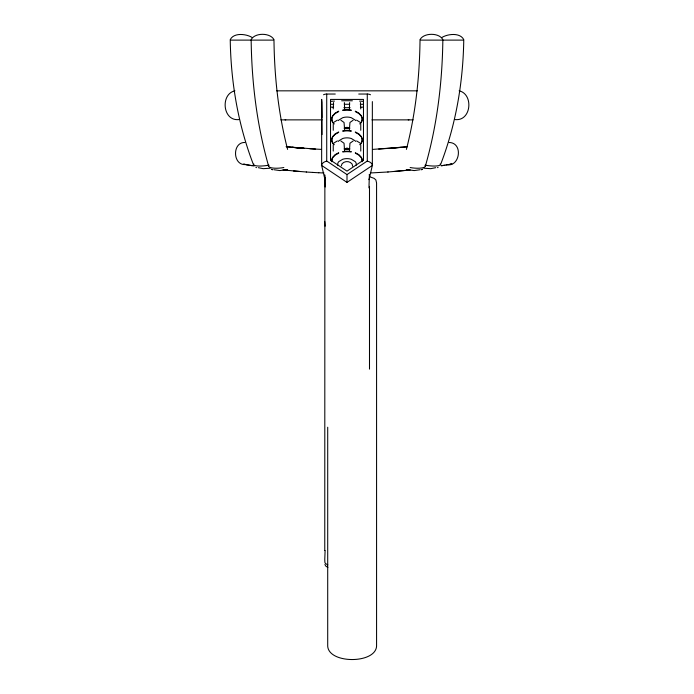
<?xml version="1.0" encoding="UTF-8"?>
<svg xmlns="http://www.w3.org/2000/svg" width="694" height="694" viewBox="0 0 694 694"><rect width="100%" height="100%" fill="white"/><g stroke="black" fill="none" stroke-linecap="round" stroke-linejoin="round"><path stroke-width="1.04" d="M324.766 550.576L324.87 177.317M442.841 40.113C442.286 82.621 437.09 125.18 425.379 166.1M325.104 550.516L324.775 559.26A71.178 70.103 0 0 0 324.879 562.071A2.238 2.203 0 0 0 326.041 563.884L327.794 564.829M258.298 167.679L263.191 168.668L270.252 168.208M368.948 187.874L369.382 175.226A4.537 2.958 0 0 0 369.199 174.524M435.702 167.679L430.809 168.668L423.748 168.208M230.243 39.636C233.791 32.462 246.04 33.798 252.026 37.424M251.167 39.627C254.75 32.523 270.287 32.575 273.948 39.627M333.562 102.539L333.241 108.949M372.348 101.602L372.348 165.441L369.321 178.367A5.032 3.158 29.2 0 1 368.861 179.659M406.398 149.392C415.602 113.729 419.584 76.895 420.026 40.113L463.757 40.113C463.08 82.577 455.845 125.041 440.517 164.721M420.052 39.627C423.713 32.575 439.25 32.523 442.833 39.627M349.646 102.591L349.377 108.507M341.309 165.84L342.09 163.749C344.632 160.774 349.776 160.835 352.11 164.036L352.691 166.282M360.507 123.575L361.14 122.734A13.663 8.779 0 0 0 361.14 115.933L358.807 113.512L355.319 111.604M360.507 144.361L361.14 143.519M359.726 123.957L361.14 122.3A13.663 8.779 0 0 0 361.14 115.499L358.807 113.079L355.319 111.17M359.726 144.734L361.14 143.085A13.663 8.779 0 0 0 361.14 136.284L358.807 133.864L355.319 131.947M334.022 122.179L337.388 120.14M334.022 142.964L337.388 140.917M441.974 37.424C447.96 33.798 460.209 32.462 463.757 39.636M363.474 160.132L347 171.14L330.526 160.132M372.348 165.441L347 182.383L347 174.576L367.282 161.025L367.282 94.037L358.737 94.037M420.156 169.709L414.188 170.585L407.951 169.7M421.362 169.796L422.577 169.267M421.935 169.588L422.386 169.362M437.472 167.662L438.122 167.349M286.058 169.7L279.812 170.585L273.844 169.709M338.681 111.17L335.193 113.079L332.86 115.499A13.663 8.779 0 0 0 332.86 122.3L334.274 123.957M338.681 111.604L335.193 113.512L332.86 115.933A13.663 8.779 0 0 0 332.86 122.734L333.493 123.575M353.116 120.236L349.958 122.474L349.377 129.735M338.681 131.947L335.193 133.864L332.86 136.284A13.663 8.779 0 0 0 332.86 143.085L334.274 144.734M338.681 132.389L335.193 134.298L332.86 136.718A13.663 8.779 0 0 0 332.86 143.519M353.116 141.021L349.958 143.25L349.377 151.518M338.681 152.732L335.193 154.641L332.86 157.07A13.663 8.779 0 0 0 331.853 161.294M338.681 153.166L335.193 155.074L332.86 157.503A13.663 8.779 0 0 0 331.853 161.728M234.919 90.836C220.215 93.959 222.548 121.415 238.875 119.576M286.344 170.03L287.498 169.674M446.598 164.599C459.688 167.74 463.722 142.877 449.174 142.47M450.606 164.252L451.863 163.984L449.825 164.383M451.664 164.018L448.983 164.478M244.826 142.47C232.143 142.192 232.577 165.328 245.32 164.573M449.686 164.409L446.086 164.999M446.251 164.972L441.184 165.779M441.696 165.701L444.628 165.233M455.125 119.576C471.434 121.407 473.776 94.028 459.124 90.836M410.241 169.952L393.836 171.531M407.447 146.738L391.13 148.273M406.441 146.842L373.051 149.375M406.875 170.316L387.816 171.999M401.332 147.388L378.716 149.08M388.102 171.973L370.301 172.98M285.104 119.871L285.763 119.871M276.724 90.836L417.276 90.836M323.525 94.757A5.274 3.583 0 0 1 326.718 94.046L335.263 94.037M330.526 104.274L333.71 104.274M344.345 104.274L349.655 104.274M360.29 104.274L363.474 104.274M280.853 119.871L322.059 119.871M371.941 119.871L413.147 119.871M408.237 119.871L408.905 119.871M247.402 164.599L243.655 164.296M318.711 172.754L323.977 172.988M321.218 149.383L309.845 148.75M312.465 172.407L318.789 172.763M315.57 149.097L286.787 146.764M306.262 171.999L312.586 172.416M306.41 172.008L293.406 170.941M299.105 147.952L303.59 148.334L292.235 147.345L304.51 148.377M300.346 171.548L286.639 170.264M298.056 147.865L286.102 146.694M282.952 169.857L287.672 170.368M243.741 164.313L246.596 164.79M243.438 164.261L245.173 164.504L244.201 164.391M254.186 165.996L247.637 164.955M252.148 165.675L246.214 164.721M406.502 169.674L407.656 170.03M271.614 169.362L272.647 169.796M369.763 176.77L374.101 178.358L375.888 179.972L376.573 183.008L376.573 644.934C377.64 664.401 326.64 664.401 327.707 644.934L327.707 427.218M356.612 120.14L359.978 122.179M356.612 140.917L359.978 142.964M340.884 120.236L344.042 122.474L344.623 129.735M355.319 132.389L358.807 134.298L361.14 136.718A13.663 8.779 0 0 1 361.14 143.519M340.884 141.021L344.042 143.25L344.623 151.518M355.319 152.732L358.807 154.641L361.14 157.07A13.663 8.779 0 0 1 362.147 161.294M355.319 153.166L358.807 155.074L361.14 157.503A13.663 8.779 0 0 1 362.147 161.728M255.878 167.349L256.528 167.662M271.423 169.267L272.065 169.588M327.872 567.371L326.041 566.373L324.879 564.543M347 174.576L326.718 161.025L326.718 94.037M321.652 101.602L321.652 165.441L347 182.383M332.86 143.519L333.493 144.361M253.483 164.721C238.163 125.041 230.92 82.577 230.243 40.113L273.974 40.113C274.416 76.895 278.398 113.729 287.602 149.392M344.354 102.591L344.623 108.507M268.621 166.1C256.91 125.18 251.714 82.621 251.159 40.113M360.438 102.539L360.759 108.949M321.652 165.441L324.679 178.367A5.032 3.158 -29.2 0 0 325.139 179.659M325.122 226.201L324.766 221.568M325.174 187.007L324.879 175.226A4.537 2.958 0 0 1 324.905 175.001M324.532 175.114L324.679 178.367M322.033 134.584L321.678 99.398L321.843 117.546M369.494 186.374L369.494 369.121M363.474 160.644L363.474 99.424L330.526 99.424L330.526 160.644M360.759 124.278L360.759 130.29M360.759 145.055L360.759 151.075M333.241 124.278L333.241 130.29M333.241 145.055L333.241 151.075M283.855 167.523A11.442 3.097 -5.8 0 1 268.804 165.502M268.916 165.155A11.468 2.472 -6.7 0 1 257.613 165.97A11.468 2.472 -6.7 0 1 253.822 164.036M440.178 164.036A11.468 2.472 6.7 0 1 436.387 165.97A11.468 2.472 6.7 0 1 425.084 165.155M425.205 165.502A11.442 3.097 5.8 0 1 410.145 167.523M367.282 94.046A5.274 3.583 0 0 1 370.475 94.757M367.308 161.164A4.945 3.158 26.3 0 1 372.591 165.484M321.409 165.484A4.945 3.158 -26.3 0 1 326.692 161.164M337.848 165.302A8.389 5.396 0 0 1 338.733 161.676L342.732 159.256A9.751 6.272 0 0 1 351.268 159.264L355.267 161.685A8.389 5.396 0 0 1 356.152 165.302M342.819 152.021A16.005 10.289 0 0 1 351.181 152.021M342.819 151.587A16.005 10.289 0 0 1 351.181 151.587M346.046 149.557A1.31 0.841 0 0 1 346.08 148.377A1.31 0.841 0 0 1 347.92 148.377A1.31 0.841 0 0 1 347.954 149.557M348.692 149.045A9.751 6.272 0 0 1 345.308 149.045M338.342 141.411A8.389 5.396 0 0 1 338.733 140.899L342.732 138.47A9.751 6.272 0 0 1 351.268 138.479L355.267 140.899A8.389 5.396 0 0 1 355.658 141.411M349.767 149.201A16.005 10.289 0 0 1 344.233 149.201M342.819 131.235A16.005 10.289 0 0 1 351.181 131.235M349.767 148.768A16.005 10.289 0 0 1 344.233 148.768M342.819 130.802A16.005 10.289 0 0 1 351.181 130.802M345.959 128.702A1.31 0.841 0 0 1 346.115 127.566A1.31 0.841 0 0 1 347.885 127.566A1.31 0.841 0 0 1 348.041 128.702M349.559 128.138A9.751 6.272 0 0 1 344.441 128.138M338.342 120.626A8.389 5.396 0 0 1 338.733 120.114L342.732 117.694A9.751 6.272 0 0 1 351.268 117.694L355.267 120.114A8.389 5.396 0 0 1 355.658 120.626M349.767 128.416A16.005 10.289 0 0 1 344.233 128.416M342.819 110.459A16.005 10.289 0 0 1 351.181 110.459M349.767 127.982A16.005 10.289 0 0 1 344.233 127.982M342.819 110.016A16.005 10.289 0 0 1 351.181 110.016M363.474 107.076A139.459 89.647 0 0 1 360.394 107.284M350.088 107.674A139.459 89.647 0 0 1 343.912 107.674M333.606 107.284A139.459 89.647 0 0 1 330.526 107.067M330.526 101.367A143.337 97.229 0 0 1 334.447 101.098M341.63 100.786A143.337 97.229 0 0 1 352.37 100.786M359.561 101.098A143.337 97.229 0 0 1 363.474 101.367"/></g></svg>
